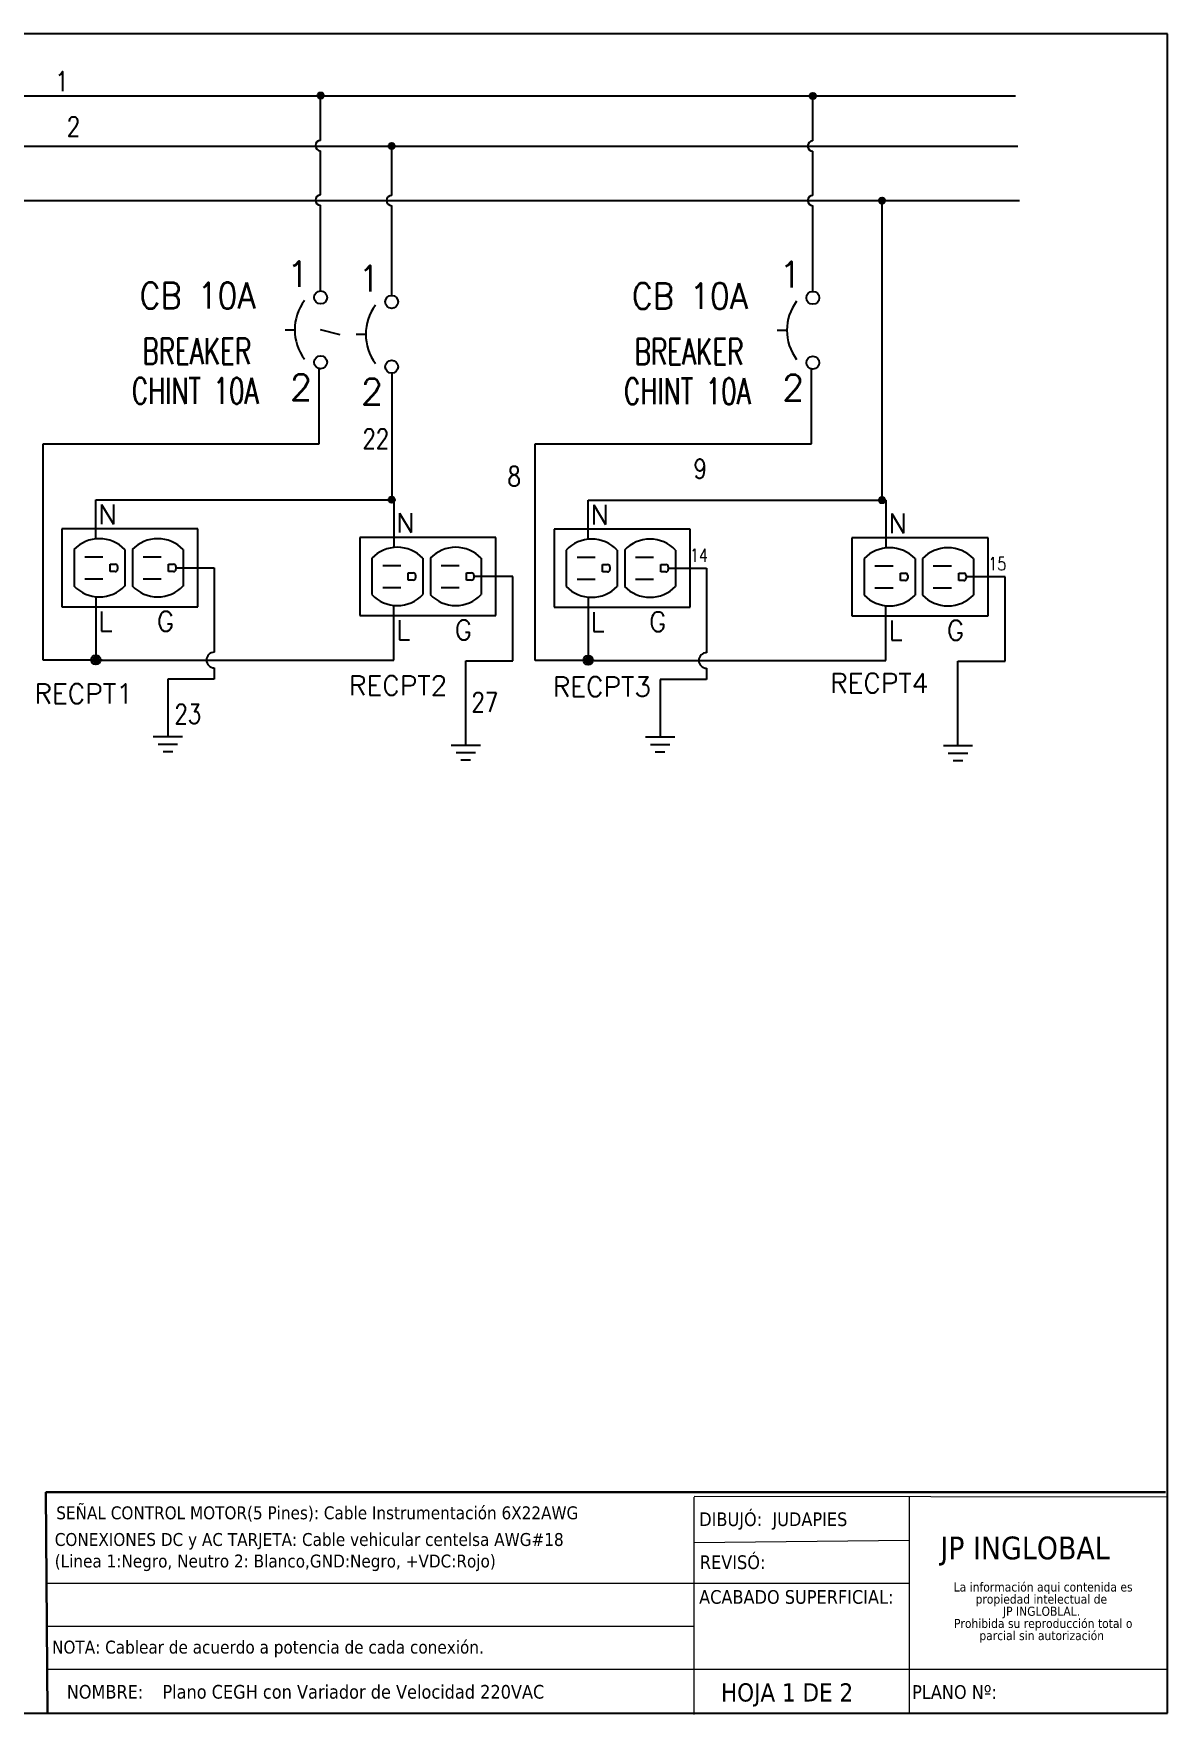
# Model space of a CAD drawing. Header units: millimetres. Extents: x 123.5 to 144.3, y 105.4 to 121.6.
# Drawn here: x 133.33 to 144.26, y 105.39 to 121.59 of the extents above; entities that cross this region are included whole.
import ezdxf
from ezdxf.enums import TextEntityAlignment as Align

# ---------------------------------------------------------------- set-up
doc = ezdxf.new("R2010")
doc.units = ezdxf.units.MM
doc.linetypes.add('CENTERX2', pattern=[20.32, 12.7, -2.54, 2.54, -2.54])
doc.linetypes.add('HIDDEN2', pattern=[0.1875, 0.125, -0.0625])
for name, color, linetype in [('BLK_12AWG', 7, 'Continuous'), ('CONTORNO', 179, 'Continuous'), ('DESC', 250, 'Continuous'), ('LINK', 9, 'Continuous'), ('SYMS', 7, 'Continuous'), ('TAGS', 250, 'Continuous'), ('TERMS', 250, 'Continuous'), ('WIREFIXED', 7, 'Continuous'), ('WIRES', 7, 'Continuous')]:
    doc.layers.add(name, color=color, linetype=linetype)
doc.layers.add('WIRENO', color=7, linetype='Continuous', true_color=0x000000)
doc.styles.add('SLDTEXTSTYLE0', font='tahoma.ttf')
doc.styles.add('SLDTEXTSTYLE1', font='tahomabd.ttf')
doc.styles.add('WD', font='romans.shx')

# ---------------------------------------------------------------- blocks, each defined once
blk = doc.blocks.new('SW_NOTE_2')
at = {"layer": 'CONTORNO', "color": 0, "char_height": 1.0583, "attachment_point": 2, "style": 'SLDTEXTSTYLE0'}
for s, insert in [('La información aqui contenida es ', (10.29, 1.34)), ('propiedad intelectual de', (10.08, -0.07)), ('JP INGLOBLAL.', (10.1, -1.48)), ('Prohibida su reproducción total o ', (10.3, -2.89)), ('parcial sin autorización', (10.12, -4.3))]:
    blk.add_mtext(s, dxfattribs=dict(at, insert=insert))
blk = doc.blocks.new('VCN1RDUP')
for p, q in [((-0.219, 0.25), (-0.219, -0.25)), ((0.656, 0.25), (-0.219, 0.25)), ((0.656, -0.25), (0.656, 0.25)), ((-0.14, 0.117), (-0.14, -0.117)), ((0.187, 0.117), (0.187, -0.117)), ((0.235, 0.117), (0.235, -0.117)), ((0.562, 0.117), (0.562, -0.117)), ((-0.071, 0.07), (0.046, 0.07)), ((0.093, -0.024), (0.093, 0.023)), ((0.093, 0.023), (0.125, 0.023)), ((0.14, 0.008), (0.14, -0.009)), ((0.304, 0.07), (0.421, 0.07)), ((0.468, -0.024), (0.468, 0.023)), ((0.468, 0.023), (0.5, 0.023)), ((0.515, 0.008), (0.515, -0.009)), ((-0.071, -0.071), (0.046, -0.071)), ((0.125, -0.024), (0.093, -0.024)), ((0.304, -0.071), (0.421, -0.071)), ((0.5, -0.024), (0.468, -0.024)), ((-0.219, -0.25), (0.656, -0.25))]:
    blk.add_line(p, q)
for centre, radius, start, end in [((0.023, -0.039), 0.226, 43.6028, 136.3972), ((0.398, -0.039), 0.226, 43.6028, 136.3972), ((0.125, 0.008), 0.015, 0, 90), ((0.5, 0.008), 0.015, 0, 90), ((0.125, -0.009), 0.015, 270, 0), ((0.5, -0.009), 0.015, 270, 0), ((0.023, 0.039), 0.226, 223.6028, 316.3972), ((0.398, 0.039), 0.226, 223.6028, 316.3972)]:
    blk.add_arc(centre, radius, start, end)
at = {"style": 'WD'}
for tag, width, p in [('INST', 0.7, (-0.281, 0.577)), ('LOC', 0.7, (-0.281, 0.408)), ('DESC1', 0.7, (-0.281, 0.252)), ('DESC2', 0.7, (-0.281, 0.095)), ('RATING1', 0.9, (-0.281, -0.061))]:
    blk.add_attdef(tag, text='', height=0.125, dxfattribs=dict(at, width=width)).set_placement(p, align=Align.RIGHT)
at = {"linetype": 'Continuous', "style": 'WD', "flags": 8}
for tag, p in [('TERM02', (0.016, 0.281)), ('TERM05', (0.391, 0.281)), ('TERM06', (0.587, 0.08))]:
    blk.add_attdef(tag, p, '', height=0.125, dxfattribs=at)
at = {"style": 'WD', "flags": 9}
blk.add_attdef('FAMILY', (-0.152, 0.205), '', height=0.01, rotation=90, dxfattribs=at)
at = {"linetype": 'Continuous', "style": 'WD', "flags": 9}
for tag, p in [('CAT', (-0.108, 0.23)), ('MFG', (-0.089, 0.228)), ('ASSYCODE', (-0.071, 0.23))]:
    blk.add_attdef(tag, text='', height=0.01, rotation=90, dxfattribs=at).set_placement(p, align=Align.CENTER)
at = {"style": 'WD', "flags": 1}
for tag, p in [('X2TERM02', (0, 0.188)), ('X2TERM05', (0.375, 0.188)), ('X1TERM03', (0.14, 0)), ('X1TERM06', (0.515, 0)), ('X8TERM01', (0, -0.188)), ('X8TERM04', (0.375, -0.188))]:
    blk.add_attdef(tag, p, '', height=0.0125, dxfattribs=at)
at = {"style": 'WD'}
blk.add_attdef('TAG1', text='', height=0.125, dxfattribs=at).set_placement((-0.281, -0.217), align=Align.RIGHT)
at = {"linetype": 'Continuous', "style": 'WD', "flags": 8}
for tag, p in [('TERM01', (0.016, -0.281)), ('TERM04', (0.391, -0.281))]:
    blk.add_attdef(tag, text='', height=0.125, dxfattribs=at).set_placement(p, align=Align.TOP_LEFT)
blk = doc.blocks.new('VGND2')
for p, q in [((0.09375, 0), (-0.09375, 0)), ((-0.0625, -0.046875), (0.0625, -0.046875)), ((-0.03125, -0.09375), (0.03125, -0.09375))]:
    blk.add_line(p, q)
at = {"style": 'WD', "flags": 1}
blk.add_attdef('X2TERM01', (0, 0), '', height=0.01, dxfattribs=at)
blk = doc.blocks.new('WDDOT')
for radius in [0.03, 0.0187, 0.00929]:
    blk.add_circle((0, 0), radius)
blk = doc.blocks.new('VCB1')
at = {"linetype": 'HIDDEN2'}
blk.add_line((-0.1712, 0), (-0.125, 0), dxfattribs=at)
for centre in [(0, 0.1562), (0, -0.1562)]:
    blk.add_circle(centre, 0.0312)
blk.add_arc((0.1094, 0), 0.2344, 143.1301, 216.8699)
at = {"style": 'WD'}
for tag, p, width in [('INST', (0.2188, 0.3883), 0.7), ('LOC', (0.2188, 0.2188), 0.7), ('TAG1', (0.1269, 0.0644), 0.9), ('XREF', (0.1287, -0.09), 0.7), ('DESC1', (0.1287, -0.242), 0.7), ('DESC2', (0.1287, -0.3893), 0.7)]:
    blk.add_attdef(tag, p, '', height=0.125, dxfattribs=dict(at, width=width))
at = {"linetype": 'Continuous', "style": 'WD'}
for tag, height, flags, p in [('TERM01', 0.125, 8, (-0.055, 0.2066)), ('MFG', 0.01, 9, (-0.1421, -0.0881)), ('CAT', 0.01, 9, (-0.1421, -0.0731))]:
    blk.add_attdef(tag, text='', height=height, dxfattribs=dict(at, flags=flags)).set_placement(p, align=Align.RIGHT)
at = {"style": 'WD', "width": 0.7}
blk.add_attdef('RATING1', text='', height=0.125, dxfattribs=at).set_placement((-0.1875, 0.0625), align=Align.RIGHT)
at = {"color": 7, "style": 'WD', "flags": 1}
for tag, p in [('X2TERM01', (0, 0.1875)), ('X8TERM02', (0, -0.1875))]:
    blk.add_attdef(tag, p, '', height=0.0125, dxfattribs=at)
at = {"color": 7, "style": 'WD'}
for tag, p in [('X4LINK', (-0.25, 0)), ('X1LINK', (0, 0))]:
    blk.add_attdef(tag, p, '', height=0.01, dxfattribs=at)
at = {"style": 'WD', "flags": 9}
for tag, p in [('FAMILY', (-0.1421, -0.0365)), ('CONTACT', (-0.1288, -0.1291))]:
    blk.add_attdef(tag, text='', height=0.01, dxfattribs=at).set_placement(p, align=Align.RIGHT)
at = {"linetype": 'Continuous', "style": 'WD', "flags": 9}
blk.add_attdef('ASSYCODE', text='', height=0.01, dxfattribs=at).set_placement((-0.1533, -0.1061), align=Align.CENTER)
at = {"linetype": 'Continuous', "style": 'WD', "flags": 8}
blk.add_attdef('TERM02', text='', height=0.125, dxfattribs=at).set_placement((-0.0407, -0.2134), align=Align.TOP_RIGHT)
blk = doc.blocks.new('WD_WNH')
at = {"linetype": 'Continuous', "style": 'WD', "width": 0.8}
blk.add_attdef('WIRENO', text='', height=0.125, dxfattribs=at).set_placement((0, 0.062), align=Align.CENTER)
at = {"style": 'WD', "flags": 1}
for tag, p in [('W01USER', (0, 0.078)), ('W02USER', (0, 0.07)), ('W03USER', (0, 0.062)), ('W04USER', (0, 0.055)), ('W05USER', (0, 0.047)), ('W06USER', (0, 0.039)), ('W07USER', (0, 0.031)), ('W08USER', (0, 0.023)), ('W09USER', (0, 0.016)), ('W10USER', (0, 0.008))]:
    blk.add_attdef(tag, text='', height=0.005, dxfattribs=at).set_placement(p, align=Align.CENTER)
blk = doc.blocks.new('WD_WNV')
at = {"linetype": 'Continuous', "style": 'WD', "width": 0.8}
blk.add_attdef('WIRENO', text='', height=0.125, dxfattribs=at).set_placement((-0.05, 0), align=Align.MIDDLE_RIGHT)
at = {"style": 'WD', "flags": 1}
for tag, p in [('W01USER', (-0.062, 0.094)), ('W02USER', (-0.062, 0.086)), ('W03USER', (-0.062, 0.078)), ('W04USER', (-0.062, 0.07)), ('W05USER', (-0.062, 0.062)), ('W06USER', (-0.062, 0.055)), ('W07USER', (-0.062, 0.047)), ('W08USER', (-0.062, 0.039)), ('W09USER', (-0.062, 0.031)), ('W10USER', (-0.062, 0.023))]:
    blk.add_attdef(tag, text='', height=0.005, dxfattribs=at).set_placement(p, align=Align.CENTER)

msp = doc.modelspace()

# ---------------------------------------------------------------- linework, layer by layer
at = {"color": 7, "linetype": 'Continuous'}
for p, q in [((144.256, 121.59), (123.506, 121.59)), ((144.256, 105.405), (144.256, 121.59)), ((123.506, 105.405), (144.256, 105.405))]:
    msp.add_line(p, q, dxfattribs=at)
at = {"color": 7, "linetype": 'CENTERX2', "lineweight": 0}
for p in [(144.256, 108.823), (133.462, 105.405)]:
    msp.add_line(p, (144.256, 105.405), dxfattribs=at)
at = {"color": 7, "linetype": 'Continuous', "lineweight": 30}
for p, q in [((144.238, 107.536), (133.445, 107.536)), ((133.445, 107.536), (133.462, 105.405))]:
    msp.add_line(p, q, dxfattribs=at)
at = {"color": 7, "linetype": 'Continuous', "lineweight": 0}
for p, q in [((139.691, 107.486), (139.691, 105.394)), ((144.256, 107.486), (139.695, 107.495)), ((141.766, 107.486), (141.766, 105.397)), ((141.766, 107.071), (139.695, 107.049)), ((141.766, 106.656), (133.465, 106.656)), ((139.691, 106.241), (133.465, 106.241)), ((144.256, 105.826), (133.465, 105.826))]:
    msp.add_line(p, q, dxfattribs=at)
at = {"layer": 'BLK_12AWG'}
for p, q in [((124.418, 120.99), (142.793, 120.99)), ((136.094, 120.561), (136.094, 120.994)), ((140.838, 120.557), (140.838, 120.99)), ((124.438, 120.507), (142.813, 120.507)), ((136.779, 120.032), (136.779, 120.507)), ((136.094, 120.036), (136.094, 120.461)), ((140.838, 120.032), (140.838, 120.457)), ((136.094, 119.111), (136.094, 119.936)), ((136.779, 119.068), (136.779, 119.932)), ((140.838, 119.107), (140.838, 119.932))]:
    msp.add_line(p, q, dxfattribs=at)
for centre in [(136.094, 120.511), (140.838, 120.507), (136.094, 119.986), (136.779, 119.982), (140.838, 119.982)]:
    msp.add_arc(centre, 0.05, 90, 270, dxfattribs=at)
at = {"layer": 'LINK'}
msp.add_lwpolyline([(136.09, 118.74), (136.28, 118.69)], dxfattribs=at)
at = {"layer": 'WIRES'}
for p, q in [((131.717, 119.982), (142.83, 119.982)), ((141.505, 118.327), (141.505, 119.982)), ((136.081, 117.639), (136.081, 118.361)), ((136.779, 118.318), (136.779, 117.099)), ((140.825, 117.636), (140.825, 118.357)), ((141.504, 118.327), (141.504, 117.095)), ((133.419, 115.554), (133.419, 117.639)), ((133.419, 117.639), (136.081, 117.639)), ((138.163, 115.55), (138.163, 117.636)), ((138.163, 117.636), (140.825, 117.636)), ((133.927, 116.724), (133.927, 117.099)), ((133.927, 117.099), (136.799, 117.099)), ((136.799, 117.099), (136.799, 116.641)), ((138.672, 116.72), (138.672, 117.095)), ((138.672, 117.095), (141.543, 117.095)), ((141.543, 117.095), (141.543, 116.637)), ((134.701, 116.443), (135.069, 116.443)), ((135.069, 116.443), (135.069, 115.629)), ((137.947, 116.36), (137.572, 116.36)), ((137.947, 115.546), (137.947, 116.36)), ((139.445, 116.439), (139.814, 116.439)), ((139.814, 116.439), (139.814, 115.625)), ((142.691, 116.356), (142.316, 116.356)), ((142.691, 115.542), (142.691, 116.356)), ((133.927, 116.161), (133.927, 115.554)), ((138.672, 116.158), (138.672, 115.55)), ((136.799, 115.554), (136.799, 116.079)), ((141.543, 115.55), (141.543, 116.075)), ((133.987, 115.554), (133.419, 115.554)), ((133.927, 115.554), (136.799, 115.554)), ((135.069, 115.479), (135.069, 115.37)), ((137.493, 114.732), (137.493, 115.546)), ((137.493, 115.546), (137.947, 115.546)), ((138.731, 115.55), (138.163, 115.55)), ((138.672, 115.55), (141.543, 115.55)), ((142.237, 114.728), (142.237, 115.542)), ((142.237, 115.542), (142.691, 115.542)), ((135.069, 115.37), (134.622, 115.37)), ((134.622, 115.37), (134.622, 114.815)), ((139.814, 115.366), (139.366, 115.366)), ((139.366, 115.366), (139.366, 114.811)), ((139.814, 115.475), (139.814, 115.366))]:
    msp.add_line(p, q, dxfattribs=at)
for centre in [(135.069, 115.554), (139.814, 115.55)]:
    msp.add_arc(centre, 0.075, 90, 270, dxfattribs=at)

# ---------------------------------------------------------------- block references
at = {"layer": 'CONTORNO', "color": 7, "xscale": 0.083, "yscale": 0.083, "zscale": 0.083}
msp.add_blockref('SW_NOTE_2', (142.204, 106.555), dxfattribs=at)
at = {"layer": 'SYMS'}
for p in [(136.094, 120.994), (140.838, 120.99), (136.779, 120.507), (141.505, 119.982), (136.779, 117.099), (141.504, 117.095)]:
    msp.add_blockref('WDDOT', p, dxfattribs=at)
ref = msp.add_blockref('VCB1', (136.094, 118.736), dxfattribs=dict(at, xscale=2, yscale=2, zscale=2))
ref.add_attrib('DESC2', 'CHINT 10A', (134.273, 118.023), dxfattribs={"layer": 'DESC', "height": 0.25, "style": 'WD', "width": 0.7})
ref.add_attrib('DESC1', 'BREAKER', (134.375, 118.405), dxfattribs={"layer": 'DESC', "height": 0.25, "style": 'WD', "width": 0.7})
ref.add_attrib('TAG1', 'CB 10A', (134.349, 118.941), dxfattribs={"layer": 'TAGS', "height": 0.25, "style": 'WD', "width": 0.9})
ref.add_attrib('TERM02', '2', dxfattribs={"layer": 'TERMS', "linetype": 'Continuous', "height": 0.25, "style": 'WD', "flags": 8}).set_placement((136.012, 118.309), align=Align.TOP_RIGHT)
ref.add_attrib('TERM01', '1', dxfattribs={"layer": 'TERMS', "linetype": 'Continuous', "height": 0.25, "style": 'WD', "flags": 8}).set_placement((135.984, 119.149), align=Align.RIGHT)
ref = msp.add_blockref('VCB1', (140.838, 118.732), dxfattribs=dict(at, xscale=2, yscale=2, zscale=2))
ref.add_attrib('DESC2', 'CHINT 10A', (139.017, 118.019), dxfattribs={"layer": 'DESC', "height": 0.25, "style": 'WD', "width": 0.7})
ref.add_attrib('DESC1', 'BREAKER', (139.119, 118.401), dxfattribs={"layer": 'DESC', "height": 0.25, "style": 'WD', "width": 0.7})
ref.add_attrib('TAG1', 'CB 10A', (139.093, 118.937), dxfattribs={"layer": 'TAGS', "height": 0.25, "style": 'WD', "width": 0.9})
ref.add_attrib('TERM02', '2', dxfattribs={"layer": 'TERMS', "linetype": 'Continuous', "height": 0.25, "style": 'WD', "flags": 8}).set_placement((140.756, 118.305), align=Align.TOP_RIGHT)
ref.add_attrib('TERM01', '1', dxfattribs={"layer": 'TERMS', "linetype": 'Continuous', "height": 0.25, "style": 'WD', "flags": 8}).set_placement((140.728, 119.145), align=Align.RIGHT)
ref = msp.add_blockref('VCB1', (136.779, 118.693), dxfattribs=dict(at, xscale=2, yscale=2, zscale=2))
ref.add_attrib('TERM02', '2', dxfattribs={"layer": 'TERMS', "linetype": 'Continuous', "height": 0.25, "style": 'WD', "flags": 8}).set_placement((136.697, 118.266), align=Align.TOP_RIGHT)
ref.add_attrib('TERM01', '1', dxfattribs={"layer": 'TERMS', "linetype": 'Continuous', "height": 0.25, "style": 'WD', "flags": 8}).set_placement((136.669, 119.106), align=Align.RIGHT)
ref = msp.add_blockref('VCN1RDUP', (133.927, 116.443), dxfattribs=dict(at, xscale=1.5, yscale=1.5, zscale=1.5))
ref.add_attrib('TERM04', 'G', dxfattribs={"layer": 'TERMS', "linetype": 'Continuous', "height": 0.188, "style": 'WD', "flags": 8}).set_placement((134.514, 116.021), align=Align.TOP_LEFT)
ref.add_attrib('TERM01', 'L', dxfattribs={"layer": 'TERMS', "linetype": 'Continuous', "height": 0.188, "style": 'WD', "flags": 8}).set_placement((133.951, 116.021), align=Align.TOP_LEFT)
ref.add_attrib('TERM02', 'N', (133.951, 116.865), dxfattribs={"layer": 'TERMS', "linetype": 'Continuous', "height": 0.188, "style": 'WD', "flags": 8})
ref.add_attrib('TAG1', 'RECPT1', dxfattribs={"layer": 'TAGS', "height": 0.1875, "style": 'WD'}).set_placement((134.284, 115.137), align=Align.RIGHT)
ref = msp.add_blockref('VCN1RDUP', (136.799, 116.36), dxfattribs=dict(at, xscale=1.5, yscale=1.5, zscale=1.5))
ref.add_attrib('TERM04', 'G', dxfattribs={"layer": 'TERMS', "linetype": 'Continuous', "height": 0.188, "style": 'WD', "flags": 8}).set_placement((137.385, 115.938), align=Align.TOP_LEFT)
ref.add_attrib('TERM01', 'L', dxfattribs={"layer": 'TERMS', "linetype": 'Continuous', "height": 0.188, "style": 'WD', "flags": 8}).set_placement((136.822, 115.938), align=Align.TOP_LEFT)
ref.add_attrib('TERM02', 'N', (136.822, 116.782), dxfattribs={"layer": 'TERMS', "linetype": 'Continuous', "height": 0.188, "style": 'WD', "flags": 8})
ref.add_attrib('TAG1', 'RECPT2', dxfattribs={"layer": 'TAGS', "height": 0.1875, "style": 'WD'}).set_placement((137.314, 115.215), align=Align.RIGHT)
ref = msp.add_blockref('VCN1RDUP', (138.672, 116.439), dxfattribs=dict(at, xscale=1.5, yscale=1.5, zscale=1.5))
ref.add_attrib('TERM04', 'G', dxfattribs={"layer": 'TERMS', "linetype": 'Continuous', "height": 0.188, "style": 'WD', "flags": 8}).set_placement((139.258, 116.017), align=Align.TOP_LEFT)
ref.add_attrib('TERM01', 'L', dxfattribs={"layer": 'TERMS', "linetype": 'Continuous', "height": 0.188, "style": 'WD', "flags": 8}).set_placement((138.695, 116.017), align=Align.TOP_LEFT)
ref.add_attrib('TERM02', 'N', (138.695, 116.861), dxfattribs={"layer": 'TERMS', "linetype": 'Continuous', "height": 0.188, "style": 'WD', "flags": 8})
ref.add_attrib('TAG1', 'RECPT3', dxfattribs={"layer": 'TAGS', "height": 0.1875, "style": 'WD'}).set_placement((139.279, 115.204), align=Align.RIGHT)
ref = msp.add_blockref('VCN1RDUP', (141.543, 116.356), dxfattribs=dict(at, xscale=1.5, yscale=1.5, zscale=1.5))
ref.add_attrib('TERM04', 'G', dxfattribs={"layer": 'TERMS', "linetype": 'Continuous', "height": 0.188, "style": 'WD', "flags": 8}).set_placement((142.129, 115.934), align=Align.TOP_LEFT)
ref.add_attrib('TERM01', 'L', dxfattribs={"layer": 'TERMS', "linetype": 'Continuous', "height": 0.188, "style": 'WD', "flags": 8}).set_placement((141.566, 115.934), align=Align.TOP_LEFT)
ref.add_attrib('TERM02', 'N', (141.566, 116.778), dxfattribs={"layer": 'TERMS', "linetype": 'Continuous', "height": 0.188, "style": 'WD', "flags": 8})
ref.add_attrib('TAG1', 'RECPT4', dxfattribs={"layer": 'TAGS', "height": 0.1875, "style": 'WD'}).set_placement((141.953, 115.238), align=Align.RIGHT)
at = {"layer": 'SYMS', "xscale": 1.5, "yscale": 1.5, "zscale": 1.5}
for name, p in [('WDDOT', (133.927, 115.557)), ('WDDOT', (138.672, 115.553)), ('VGND2', (134.622, 114.815)), ('VGND2', (137.493, 114.732)), ('VGND2', (139.366, 114.811)), ('VGND2', (142.237, 114.728))]:
    msp.add_blockref(name, p, dxfattribs=at)
at = {"layer": 'WIREFIXED'}
ref = msp.add_blockref('WD_WNH', (133.599, 120.942), dxfattribs=dict(at, xscale=1.5, yscale=1.5, zscale=1.5))
ref.add_attrib('WIRENOF', '1', dxfattribs={"linetype": 'Continuous', "height": 0.188, "style": 'WD', "width": 0.8}).set_placement((133.599, 121.036), align=Align.CENTER)
ref = msp.add_blockref('WD_WNH', (133.711, 120.507), dxfattribs=dict(at, xscale=1.5, yscale=1.5, zscale=1.5))
ref.add_attrib('WIRENOF', '2', dxfattribs={"linetype": 'Continuous', "height": 0.188, "style": 'WD', "width": 0.8}).set_placement((133.711, 120.601), align=Align.CENTER)
ref = msp.add_blockref('WD_WNV', (139.893, 117.398), dxfattribs=dict(at, xscale=1.5, yscale=1.5, zscale=1.5))
ref.add_attrib('WIRENOF', '9', dxfattribs={"linetype": 'Continuous', "height": 0.188, "style": 'WD', "width": 0.8}).set_placement((139.818, 117.398), align=Align.MIDDLE_RIGHT)
ref = msp.add_blockref('WD_WNV', (138.099, 117.324), dxfattribs=dict(at, xscale=1.5, yscale=1.5, zscale=1.5))
ref.add_attrib('WIRENOF', '8', dxfattribs={"linetype": 'Continuous', "height": 0.188, "style": 'WD', "width": 0.8}).set_placement((138.024, 117.324), align=Align.MIDDLE_RIGHT)
ref = msp.add_blockref('WD_WNH', (139.74, 116.439), dxfattribs=at)
ref.add_attrib('WIRENOF', '14', dxfattribs={"linetype": 'Continuous', "height": 0.125, "style": 'WD', "width": 0.8}).set_placement((139.74, 116.502), align=Align.CENTER)
ref = msp.add_blockref('WD_WNH', (142.616, 116.356), dxfattribs=at)
ref.add_attrib('WIRENOF', '15', dxfattribs={"linetype": 'Continuous', "height": 0.125, "style": 'WD', "width": 0.8}).set_placement((142.616, 116.419), align=Align.CENTER)
at = {"layer": 'WIRENO'}
ref = msp.add_blockref('WD_WNV', (136.83, 117.687), dxfattribs=dict(at, xscale=1.5, yscale=1.5, zscale=1.5))
ref.add_attrib('WIRENO', '22', dxfattribs={"linetype": 'Continuous', "height": 0.1875, "style": 'WD', "width": 0.8}).set_placement((136.755, 117.687), align=Align.MIDDLE_RIGHT)
ref = msp.add_blockref('WD_WNH', (137.677, 114.961), dxfattribs=dict(at, xscale=1.5, yscale=1.5, zscale=1.5))
ref.add_attrib('WIRENO', '27', dxfattribs={"linetype": 'Continuous', "height": 0.1875, "style": 'WD', "width": 0.8}).set_placement((137.677, 115.055), align=Align.CENTER)
ref = msp.add_blockref('WD_WNH', (134.815, 114.847), dxfattribs=dict(at, xscale=1.5, yscale=1.5, zscale=1.5))
ref.add_attrib('WIRENO', '23', dxfattribs={"linetype": 'Continuous', "height": 0.1875, "style": 'WD', "width": 0.8}).set_placement((134.815, 114.941), align=Align.CENTER)

# ---------------------------------------------------------------- texts
at = {"color": 7, "linetype": 'Continuous', "lineweight": 0, "attachment_point": 1, "style": 'SLDTEXTSTYLE0'}
for s, insert, char_height in [('SEÑAL CONTROL MOTOR(5 Pines): Cable Instrumentación 6X22AWG', (133.546, 107.399), 0.1245), ('CONEXIONES DC y AC TARJETA: Cable vehicular centelsa AWG#18 \\P(Linea 1:Negro, Neutro 2: Blanco,GND:Negro, +VDC:Rojo)', (133.531, 107.142), 0.1245), ('REVISÓ:', (139.749, 106.927), 0.1318), ('NOTA: Cablear de acuerdo a potencia de cada conexión.', (133.505, 106.105), 0.1245), ('\\pi-0.39529,l0.52705,t1.0541;NOMBRE:^IPlano CEGH con Variador de Velocidad 220VAC', (133.515, 105.678), 0.13176), ('HOJA 1 DE 2', (139.953, 105.694), 0.17568), ('PLANO Nº:', (141.795, 105.676), 0.1318)]:
    msp.add_mtext(s, dxfattribs=dict(at, insert=insert, char_height=char_height))
at = {"layer": 'CONTORNO', "color": 7, "char_height": 0.13176, "attachment_point": 1, "style": 'SLDTEXTSTYLE0'}
for s, insert in [('DIBUJÓ:  JUDAPIES', (139.743, 107.341)), ('ACABADO SUPERFICIAL:', (139.742, 106.592))]:
    msp.add_mtext(s, dxfattribs=dict(at, insert=insert))
at = {"layer": 'CONTORNO', "insert": (142.067, 107.108), "char_height": 0.2196, "attachment_point": 1, "style": 'SLDTEXTSTYLE1'}
msp.add_mtext('JP INGLOBAL', dxfattribs=at)

doc.saveas('drawing.dxf')
